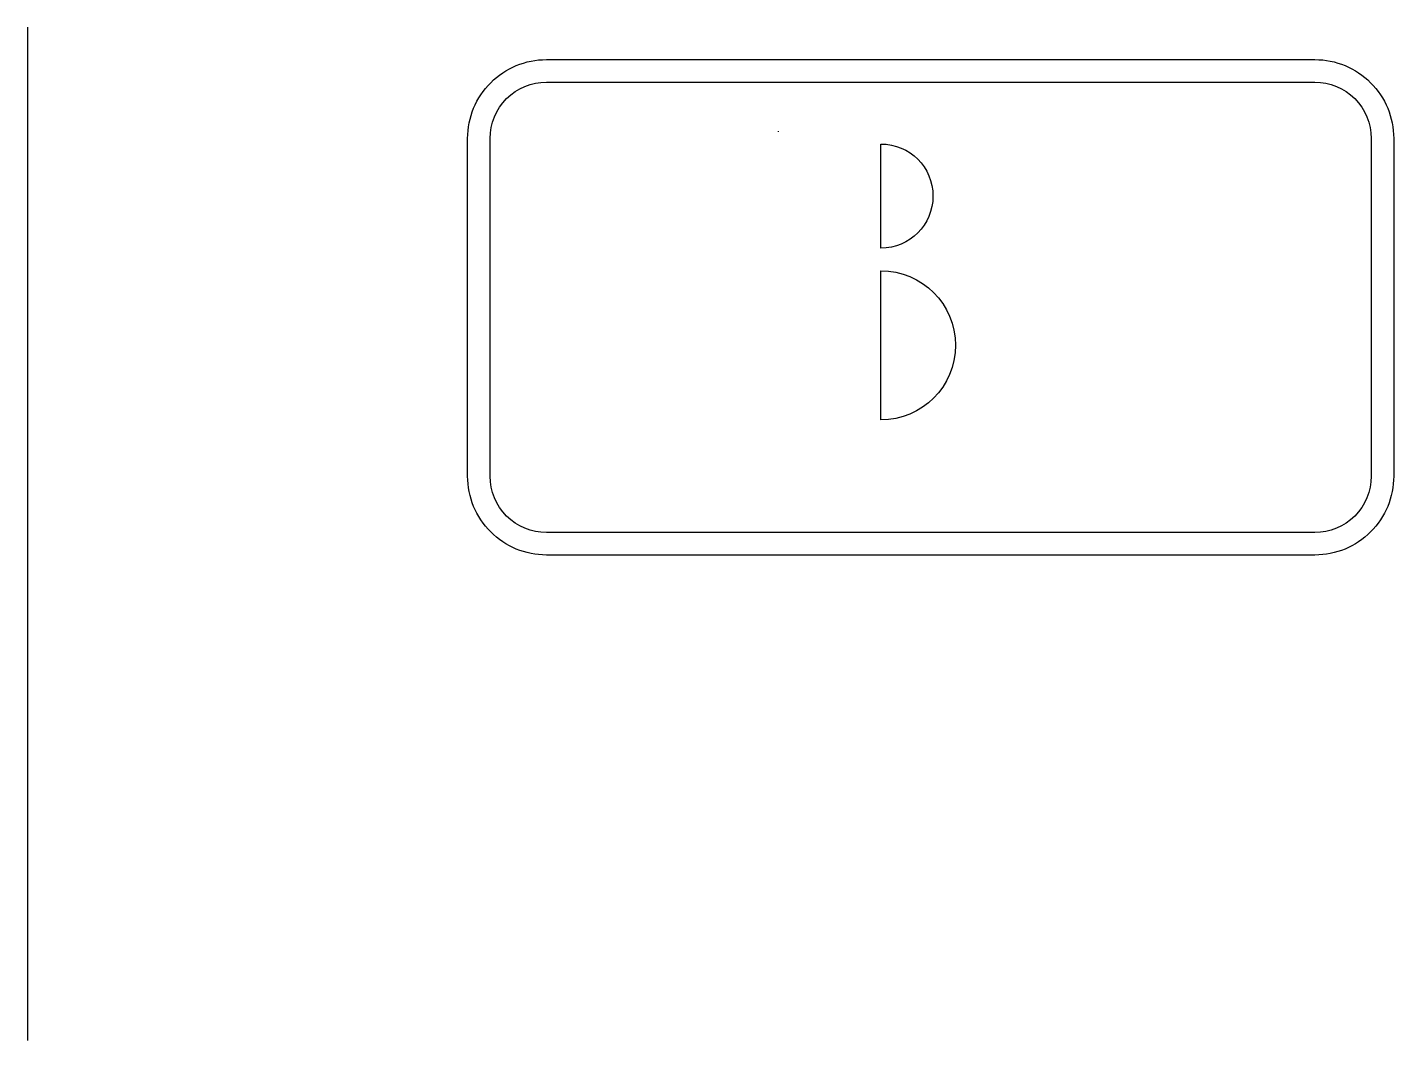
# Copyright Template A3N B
# Model space of a CAD drawing. Header units: millimetres. Extents: x 1078 to 1200, y 1570 to 1660.
import ezdxf

# ---------------------------------------------------------------- set-up
doc = ezdxf.new("R2010")
doc.units = ezdxf.units.MM
doc.header["$LTSCALE"] = 0.5
doc.layers.get('0').update_dxf_attribs({"color": 250})

msp = doc.modelspace()

# ---------------------------------------------------------------- linework, layer by layer
at = {"linetype": 'Continuous', "elevation": 5}
msp.add_lwpolyline([(1078.41, 1659.9), (1078.41, 1569.9)], dxfattribs=at)
at = {"elevation": 25}
for points in [[(1188.32, 1657.03), (1192.75, 1657.03, -0.414214), (1199.75, 1650.03), (1199.75, 1620.03, -0.414214), (1192.75, 1613.03), (1188.32, 1613.03), (1124.51, 1613.03, -0.414214), (1117.51, 1620.03), (1117.51, 1635.03), (1117.51, 1650.03, -0.414214), (1124.51, 1657.03)], [(1188.32, 1655.03), (1192.75, 1655.03, -0.414214), (1197.75, 1650.03), (1197.75, 1620.03, -0.414214), (1192.75, 1615.03), (1188.32, 1615.03), (1124.51, 1615.03, -0.414214), (1119.51, 1620.03), (1119.51, 1635.03), (1119.51, 1650.03, -0.414214), (1124.51, 1655.03)], [(1154.21, 1640.28), (1154.21, 1649.53, -1)], [(1154.21, 1625.03), (1154.21, 1638.28, -1)]]:
    msp.add_lwpolyline(points, format="xyb", close=True, dxfattribs=at)
msp.add_arc((1153.63, 1651.96, 25), 8.64, 188.5812, 188.9903)

doc.saveas('drawing.dxf')
